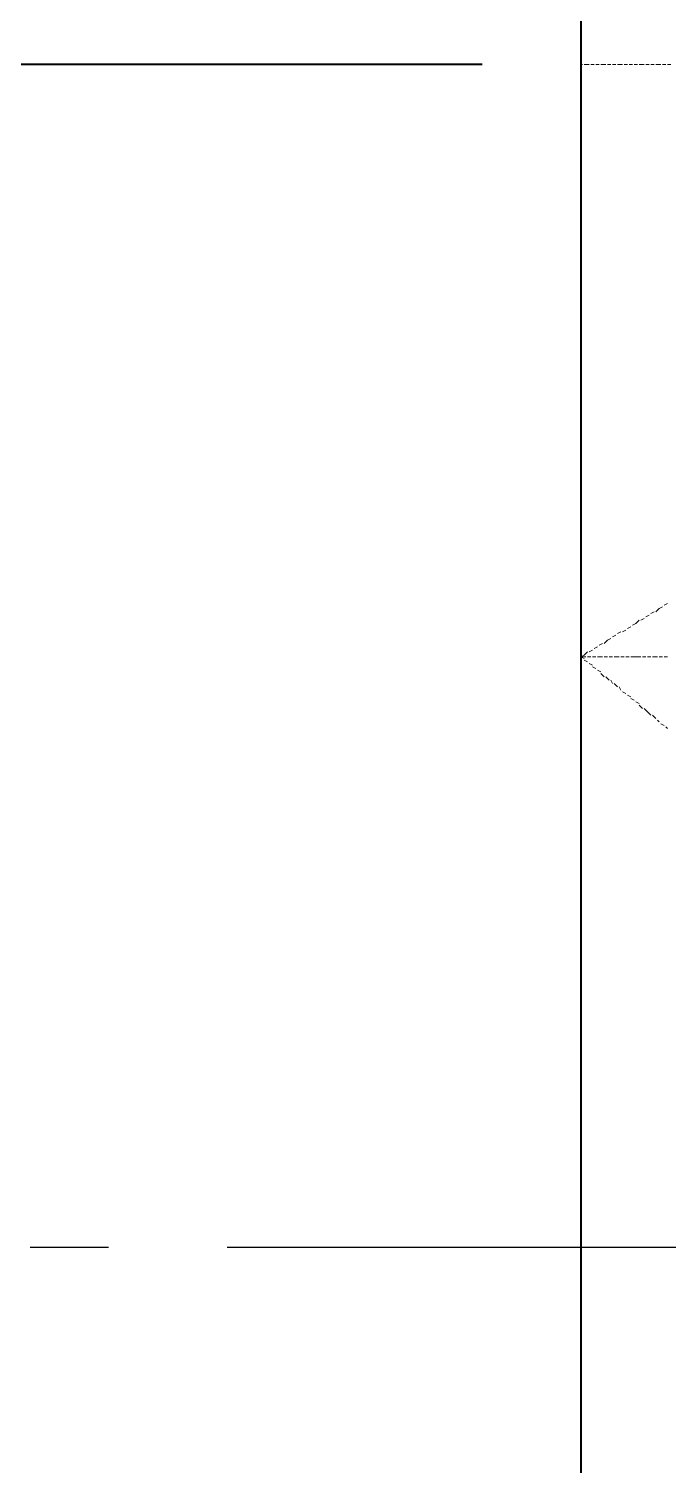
# Model space of a CAD drawing. Extents: x 8 to 21351, y 0 to 420.
# Drawn here: x 15655.57 to 15663.69, y 336.22 to 354.45 of the extents above; entities that cross this region are included whole.
import ezdxf

# ---------------------------------------------------------------- set-up
doc = ezdxf.new("R2010")
doc.units = 0

msp = doc.modelspace()

# ---------------------------------------------------------------- linework, layer by layer
at = {"color": 7, "lineweight": 40}
for p, q in [((15662.579, 397.743), (15662.579, 310.219)), ((15661.33, 353.991), (15633.835, 353.991))]:
    msp.add_line(p, q, dxfattribs=at)
at = {"color": 7, "lineweight": 25}
for p, q in [((15662.579, 357.568), (15662.579, 337.566)), ((15656.589, 338.984), (15655.594, 338.984)), ((15678.094, 338.984), (15658.092, 338.984))]:
    msp.add_line(p, q, dxfattribs=at)
at = {"color": 7, "lineweight": 5}
for p, q in [((15662.579, 354.394), (15662.579, 354.436)), ((15662.579, 354.309), (15662.579, 354.372)), ((15662.579, 354.245), (15662.579, 354.288)), ((15662.579, 354.182), (15662.579, 354.224)), ((15662.579, 354.097), (15662.579, 354.161)), ((15662.579, 354.034), (15662.579, 354.097)), ((15662.579, 353.991), (15662.579, 354.012)), ((15662.6, 353.991), (15662.579, 353.991)), ((15662.579, 353.991), (15662.579, 353.949)), ((15662.579, 353.928), (15662.579, 353.885)), ((15662.685, 353.991), (15662.622, 353.991)), ((15662.749, 353.991), (15662.706, 353.991)), ((15662.812, 353.991), (15662.77, 353.991)), ((15662.897, 353.991), (15662.833, 353.991)), ((15662.96, 353.991), (15662.918, 353.991)), ((15663.024, 353.991), (15662.981, 353.991)), ((15663.108, 353.991), (15663.045, 353.991)), ((15663.172, 353.991), (15663.13, 353.991)), ((15663.235, 353.991), (15663.193, 353.991)), ((15663.299, 353.991), (15663.257, 353.991)), ((15663.384, 353.991), (15663.32, 353.991)), ((15663.447, 353.991), (15663.405, 353.991)), ((15663.511, 353.991), (15663.468, 353.991)), ((15663.595, 353.991), (15663.532, 353.991)), ((15663.659, 353.991), (15663.616, 353.991)), ((15663.722, 353.991), (15663.68, 353.991)), ((15662.579, 353.864), (15662.579, 353.801)), ((15662.579, 353.78), (15662.579, 353.737)), ((15662.579, 353.716), (15662.579, 353.674)), ((15662.579, 353.653), (15662.579, 353.589)), ((15662.579, 353.568), (15662.579, 353.526)), ((15662.579, 353.505), (15662.579, 353.462)), ((15662.579, 353.441), (15662.579, 353.377)), ((15662.579, 353.356), (15662.579, 353.314)), ((15662.579, 353.293), (15662.579, 353.25)), ((15662.579, 353.229), (15662.579, 353.187)), ((15662.579, 353.166), (15662.579, 353.102)), ((15662.579, 353.081), (15662.579, 353.039)), ((15662.579, 353.018), (15662.579, 352.975)), ((15662.579, 352.954), (15662.579, 352.891)), ((15662.579, 352.87), (15662.579, 352.827)), ((15662.579, 352.806), (15662.579, 352.764)), ((15662.579, 352.742), (15662.579, 352.679)), ((15662.579, 352.658), (15662.579, 352.615)), ((15662.579, 352.594), (15662.579, 352.552)), ((15662.579, 352.531), (15662.579, 352.467)), ((15662.579, 352.446), (15662.579, 352.404)), ((15662.579, 352.383), (15662.579, 352.34)), ((15662.579, 352.319), (15662.579, 352.277)), ((15662.579, 352.256), (15662.579, 352.192)), ((15662.579, 352.171), (15662.579, 352.129)), ((15662.579, 352.108), (15662.579, 352.065)), ((15662.579, 352.044), (15662.579, 351.98)), ((15662.579, 351.959), (15662.579, 351.917)), ((15662.579, 351.896), (15662.579, 351.853)), ((15662.579, 351.832), (15662.579, 351.769)), ((15662.579, 351.748), (15662.579, 351.705)), ((15662.579, 351.684), (15662.579, 351.642)), ((15662.579, 351.621), (15662.579, 351.557)), ((15662.579, 351.536), (15662.579, 351.494)), ((15662.579, 351.473), (15662.579, 351.43)), ((15662.579, 351.409), (15662.579, 351.367)), ((15662.579, 351.346), (15662.579, 351.282)), ((15662.579, 351.261), (15662.579, 351.218)), ((15662.579, 351.197), (15662.579, 351.155)), ((15662.579, 351.134), (15662.579, 351.07)), ((15662.579, 351.049), (15662.579, 351.007)), ((15662.579, 350.986), (15662.579, 350.943)), ((15662.579, 350.922), (15662.579, 350.859)), ((15662.579, 350.837), (15662.579, 350.795)), ((15662.579, 350.774), (15662.579, 350.732)), ((15662.579, 350.711), (15662.579, 350.647)), ((15662.579, 350.626), (15662.579, 350.584)), ((15662.579, 350.562), (15662.579, 350.52)), ((15662.579, 350.499), (15662.579, 350.456)), ((15662.579, 350.435), (15662.579, 350.372)), ((15662.579, 350.351), (15662.579, 350.308)), ((15662.579, 350.287), (15662.579, 350.245)), ((15662.579, 350.224), (15662.579, 350.16)), ((15662.579, 350.139), (15662.579, 350.097)), ((15662.579, 350.075), (15662.579, 350.033)), ((15662.579, 350.012), (15662.579, 349.949)), ((15662.579, 349.927), (15662.579, 349.885)), ((15662.579, 349.864), (15662.579, 349.822)), ((15662.579, 349.8), (15662.579, 349.737)), ((15662.579, 349.716), (15662.579, 349.673)), ((15662.579, 349.652), (15662.579, 349.61)), ((15662.579, 349.589), (15662.579, 349.546)), ((15662.579, 349.525), (15662.579, 349.462)), ((15662.579, 349.44), (15662.579, 349.398)), ((15662.579, 349.377), (15662.579, 349.335)), ((15662.579, 349.313), (15662.579, 349.25)), ((15662.579, 349.229), (15662.579, 349.187)), ((15662.579, 349.165), (15662.579, 349.123)), ((15662.579, 349.102), (15662.579, 349.038)), ((15662.579, 349.017), (15662.579, 348.975)), ((15662.579, 348.954), (15662.579, 348.911)), ((15662.579, 348.89), (15662.579, 348.827)), ((15662.579, 348.805), (15662.579, 348.763)), ((15662.579, 348.742), (15662.579, 348.7)), ((15662.579, 348.678), (15662.579, 348.636)), ((15662.579, 348.615), (15662.579, 348.551)), ((15662.579, 348.53), (15662.579, 348.488)), ((15662.579, 348.467), (15662.579, 348.425)), ((15662.579, 348.403), (15662.579, 348.34)), ((15662.579, 348.319), (15662.579, 348.276)), ((15662.579, 348.255), (15662.579, 348.213)), ((15662.579, 348.192), (15662.579, 348.128)), ((15662.579, 348.107), (15662.579, 348.065)), ((15662.579, 348.043), (15662.579, 348.001)), ((15662.579, 347.98), (15662.579, 347.916)), ((15662.579, 347.895), (15662.579, 347.853)), ((15662.579, 347.832), (15662.579, 347.789)), ((15662.579, 347.768), (15662.579, 347.726)), ((15662.579, 347.705), (15662.579, 347.641)), ((15662.579, 347.62), (15662.579, 347.578)), ((15662.579, 347.557), (15662.579, 347.514)), ((15662.579, 347.493), (15662.579, 347.43)), ((15662.579, 347.408), (15662.579, 347.366)), ((15662.579, 347.345), (15662.579, 347.303)), ((15662.579, 347.281), (15662.579, 347.218)), ((15662.579, 347.197), (15662.579, 347.154)), ((15662.579, 347.133), (15662.579, 347.091)), ((15662.579, 347.07), (15662.579, 347.006)), ((15663.405, 346.985), (15663.447, 347.006)), ((15663.468, 347.027), (15663.511, 347.049)), ((15663.532, 347.049), (15663.574, 347.091)), ((15663.574, 347.091), (15663.616, 347.112)), ((15663.638, 347.133), (15663.68, 347.154)), ((15662.579, 346.985), (15662.579, 346.943)), ((15662.579, 346.922), (15662.579, 346.879)), ((15662.579, 346.858), (15662.579, 346.816)), ((15663.108, 346.795), (15663.151, 346.816)), ((15663.172, 346.837), (15663.214, 346.858)), ((15663.235, 346.879), (15663.278, 346.901)), ((15663.278, 346.901), (15663.32, 346.943)), ((15663.341, 346.943), (15663.384, 346.964)), ((15662.579, 346.795), (15662.579, 346.731)), ((15662.579, 346.71), (15662.579, 346.668)), ((15662.579, 346.646), (15662.579, 346.604)), ((15662.812, 346.625), (15662.854, 346.646)), ((15662.876, 346.646), (15662.918, 346.689)), ((15662.918, 346.689), (15662.96, 346.71)), ((15662.981, 346.731), (15663.024, 346.752)), ((15663.045, 346.774), (15663.087, 346.795)), ((15662.579, 346.583), (15662.579, 346.519)), ((15662.579, 346.477), (15662.622, 346.498)), ((15662.579, 346.498), (15662.579, 346.456)), ((15662.579, 346.477), (15662.643, 346.477)), ((15662.622, 346.456), (15662.579, 346.477)), ((15662.622, 346.498), (15662.664, 346.541)), ((15662.664, 346.477), (15662.706, 346.477)), ((15662.685, 346.541), (15662.727, 346.562)), ((15662.727, 346.477), (15662.77, 346.477)), ((15662.749, 346.583), (15662.791, 346.604)), ((15662.791, 346.477), (15662.854, 346.477)), ((15662.876, 346.477), (15662.918, 346.477)), ((15662.939, 346.477), (15662.981, 346.477)), ((15663.003, 346.477), (15663.066, 346.477)), ((15663.087, 346.477), (15663.13, 346.477)), ((15663.151, 346.477), (15663.193, 346.477)), ((15663.214, 346.477), (15663.278, 346.477)), ((15663.278, 346.477), (15663.341, 346.477)), ((15663.362, 346.477), (15663.405, 346.477)), ((15663.426, 346.477), (15663.468, 346.477)), ((15663.489, 346.477), (15663.553, 346.477)), ((15663.574, 346.477), (15663.616, 346.477)), ((15663.638, 346.477), (15663.68, 346.477)), ((15662.579, 346.435), (15662.579, 346.392)), ((15662.579, 346.371), (15662.579, 346.308)), ((15662.579, 346.287), (15662.579, 346.244)), ((15662.664, 346.414), (15662.622, 346.435)), ((15662.727, 346.371), (15662.685, 346.392)), ((15662.77, 346.329), (15662.727, 346.35)), ((15662.833, 346.287), (15662.791, 346.308)), ((15662.876, 346.223), (15662.833, 346.265)), ((15662.579, 346.223), (15662.579, 346.181)), ((15662.579, 346.16), (15662.579, 346.096)), ((15662.939, 346.181), (15662.897, 346.223)), ((15662.981, 346.139), (15662.96, 346.181)), ((15663.045, 346.096), (15663.003, 346.139)), ((15663.087, 346.054), (15663.066, 346.096)), ((15662.579, 346.075), (15662.579, 346.033)), ((15662.579, 346.012), (15662.579, 345.969)), ((15662.579, 345.948), (15662.579, 345.906)), ((15663.151, 346.012), (15663.108, 346.033)), ((15663.214, 345.969), (15663.172, 345.99)), ((15663.257, 345.927), (15663.214, 345.948)), ((15663.32, 345.884), (15663.278, 345.906)), ((15662.579, 345.884), (15662.579, 345.821)), ((15662.579, 345.8), (15662.579, 345.757)), ((15662.579, 345.736), (15662.579, 345.694)), ((15663.362, 345.821), (15663.32, 345.863)), ((15663.426, 345.779), (15663.384, 345.821)), ((15663.468, 345.736), (15663.426, 345.779)), ((15663.532, 345.694), (15663.489, 345.736)), ((15662.579, 345.673), (15662.579, 345.609)), ((15662.579, 345.588), (15662.579, 345.546)), ((15663.574, 345.652), (15663.553, 345.673)), ((15663.638, 345.609), (15663.595, 345.63)), ((15663.68, 345.567), (15663.659, 345.588)), ((15662.579, 345.525), (15662.579, 345.482)), ((15662.579, 345.461), (15662.579, 345.398)), ((15662.579, 345.377), (15662.579, 345.334)), ((15662.579, 345.313), (15662.579, 345.271)), ((15662.579, 345.25), (15662.579, 345.186)), ((15662.579, 345.165), (15662.579, 345.122)), ((15662.579, 345.101), (15662.579, 345.059)), ((15662.579, 345.038), (15662.579, 344.995)), ((15662.579, 344.974), (15662.579, 344.911)), ((15662.579, 344.89), (15662.579, 344.847)), ((15662.579, 344.826), (15662.579, 344.784)), ((15662.579, 344.763), (15662.579, 344.699)), ((15662.579, 344.678), (15662.579, 344.636)), ((15662.579, 344.615), (15662.579, 344.572)), ((15662.579, 344.551), (15662.579, 344.488)), ((15662.579, 344.466), (15662.579, 344.424)), ((15662.579, 344.403), (15662.579, 344.36)), ((15662.579, 344.339), (15662.579, 344.276)), ((15662.579, 344.255), (15662.579, 344.212)), ((15662.579, 344.191), (15662.579, 344.149)), ((15662.579, 344.128), (15662.579, 344.085)), ((15662.579, 344.064), (15662.579, 344.001)), ((15662.579, 343.979), (15662.579, 343.937)), ((15662.579, 343.916), (15662.579, 343.874)), ((15662.579, 343.853), (15662.579, 343.789)), ((15662.579, 343.768), (15662.579, 343.726)), ((15662.579, 343.704), (15662.579, 343.662)), ((15662.579, 343.641), (15662.579, 343.577)), ((15662.579, 343.556), (15662.579, 343.514)), ((15662.579, 343.493), (15662.579, 343.45)), ((15662.579, 343.429), (15662.579, 343.366)), ((15662.579, 343.344), (15662.579, 343.302)), ((15662.579, 343.281), (15662.579, 343.239)), ((15662.579, 343.217), (15662.579, 343.175)), ((15662.579, 343.154), (15662.579, 343.091)), ((15662.579, 343.069), (15662.579, 343.027)), ((15662.579, 343.006), (15662.579, 342.964)), ((15662.579, 342.942), (15662.579, 342.879)), ((15662.579, 342.858), (15662.579, 342.815)), ((15662.579, 342.794), (15662.579, 342.752)), ((15662.579, 342.731), (15662.579, 342.667)), ((15662.579, 342.646), (15662.579, 342.604)), ((15662.579, 342.582), (15662.579, 342.54)), ((15662.579, 342.519), (15662.579, 342.455)), ((15662.579, 342.434), (15662.579, 342.392)), ((15662.579, 342.371), (15662.579, 342.329)), ((15662.579, 342.307), (15662.579, 342.265)), ((15662.579, 342.244), (15662.579, 342.18)), ((15662.579, 342.159), (15662.579, 342.117)), ((15662.579, 342.096), (15662.579, 342.053)), ((15662.579, 342.032), (15662.579, 341.969)), ((15662.579, 341.947), (15662.579, 341.905)), ((15662.579, 341.884), (15662.579, 341.842)), ((15662.579, 341.82), (15662.579, 341.757)), ((15662.579, 341.736), (15662.579, 341.693)), ((15662.579, 341.672), (15662.579, 341.63)), ((15662.579, 341.609), (15662.579, 341.545)), ((15662.579, 341.524), (15662.579, 341.482)), ((15662.579, 341.461), (15662.579, 341.418)), ((15662.579, 341.397), (15662.579, 341.355)), ((15662.579, 341.334), (15662.579, 341.27)), ((15662.579, 341.249), (15662.579, 341.207)), ((15662.579, 341.185), (15662.579, 341.143)), ((15662.579, 341.122), (15662.579, 341.058)), ((15662.579, 341.037), (15662.579, 340.995)), ((15662.579, 340.974), (15662.579, 340.932)), ((15662.579, 340.91), (15662.579, 340.847)), ((15662.579, 340.826), (15662.579, 340.783)), ((15662.579, 340.762), (15662.579, 340.72)), ((15662.579, 340.699), (15662.579, 340.635)), ((15662.579, 340.614), (15662.579, 340.572)), ((15662.579, 340.55), (15662.579, 340.508)), ((15662.579, 340.487), (15662.579, 340.445)), ((15662.579, 340.423), (15662.579, 340.36)), ((15662.579, 340.339), (15662.579, 340.296)), ((15662.579, 340.275), (15662.579, 340.233)), ((15662.579, 340.212), (15662.579, 340.148)), ((15662.579, 340.127), (15662.579, 340.085)), ((15662.579, 340.064), (15662.579, 340.021)), ((15662.579, 340), (15662.579, 339.937)), ((15662.579, 339.916), (15662.579, 339.873)), ((15662.579, 339.852), (15662.579, 339.81)), ((15662.579, 339.788), (15662.579, 339.725)), ((15662.579, 339.704), (15662.579, 339.661)), ((15662.579, 339.64), (15662.579, 339.598)), ((15662.579, 339.577), (15662.579, 339.534)), ((15662.579, 339.513), (15662.579, 339.45)), ((15662.579, 339.429), (15662.579, 339.386)), ((15662.579, 339.365), (15662.579, 339.323)), ((15662.579, 339.302), (15662.579, 339.238)), ((15662.579, 339.217), (15662.579, 339.175)), ((15662.579, 339.154), (15662.579, 339.111)), ((15662.579, 339.09), (15662.579, 339.026)), ((15662.579, 339.005), (15662.579, 338.963)), ((15662.579, 338.942), (15662.579, 338.899)), ((15662.579, 338.878), (15662.579, 338.815)), ((15662.579, 338.794), (15662.579, 338.751)), ((15662.579, 338.73), (15662.579, 338.688)), ((15662.579, 338.667), (15662.579, 338.624)), ((15662.579, 338.603), (15662.579, 338.54)), ((15662.579, 338.519), (15662.579, 338.476)), ((15662.579, 338.455), (15662.579, 338.413)), ((15662.579, 338.392), (15662.579, 338.328)), ((15662.579, 338.307), (15662.579, 338.264)), ((15662.579, 338.243), (15662.579, 338.201)), ((15662.579, 338.18), (15662.579, 338.116)), ((15662.579, 338.095), (15662.579, 338.053)), ((15662.579, 338.032), (15662.579, 337.989)), ((15662.579, 337.968), (15662.579, 337.905)), ((15662.579, 337.884), (15662.579, 337.841)), ((15662.579, 337.82), (15662.579, 337.778)), ((15662.579, 337.757), (15662.579, 337.714)), ((15662.579, 337.693), (15662.579, 337.63)), ((15662.579, 337.608), (15662.579, 337.566)), ((15662.579, 337.545), (15662.579, 337.502)), ((15662.579, 337.481), (15662.579, 337.418)), ((15662.579, 337.397), (15662.579, 337.354)), ((15662.579, 337.333), (15662.579, 337.291)), ((15662.579, 337.27), (15662.579, 337.206)), ((15662.579, 337.185), (15662.579, 337.143)), ((15662.579, 337.122), (15662.579, 337.079)), ((15662.579, 337.058), (15662.579, 336.995)), ((15662.579, 336.973), (15662.579, 336.931)), ((15662.579, 336.91), (15662.579, 336.867)), ((15662.579, 336.846), (15662.579, 336.804)), ((15662.579, 336.783), (15662.579, 336.719)), ((15662.579, 336.698), (15662.579, 336.656)), ((15662.579, 336.635), (15662.579, 336.592)), ((15662.579, 336.571), (15662.579, 336.508)), ((15662.579, 336.486), (15662.579, 336.444)), ((15662.579, 336.423), (15662.579, 336.381)), ((15662.579, 336.36), (15662.579, 336.296)), ((15662.579, 336.275), (15662.579, 336.233))]:
    msp.add_line(p, q, dxfattribs=at)

doc.saveas('drawing.dxf')
